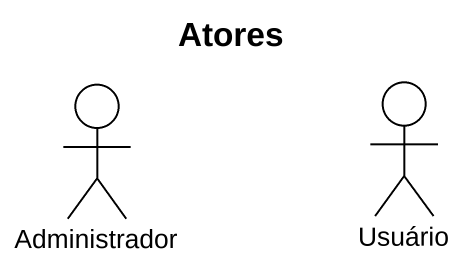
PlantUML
@startuml
title Atores
actor Administrador
actor Usuário
@enduml
